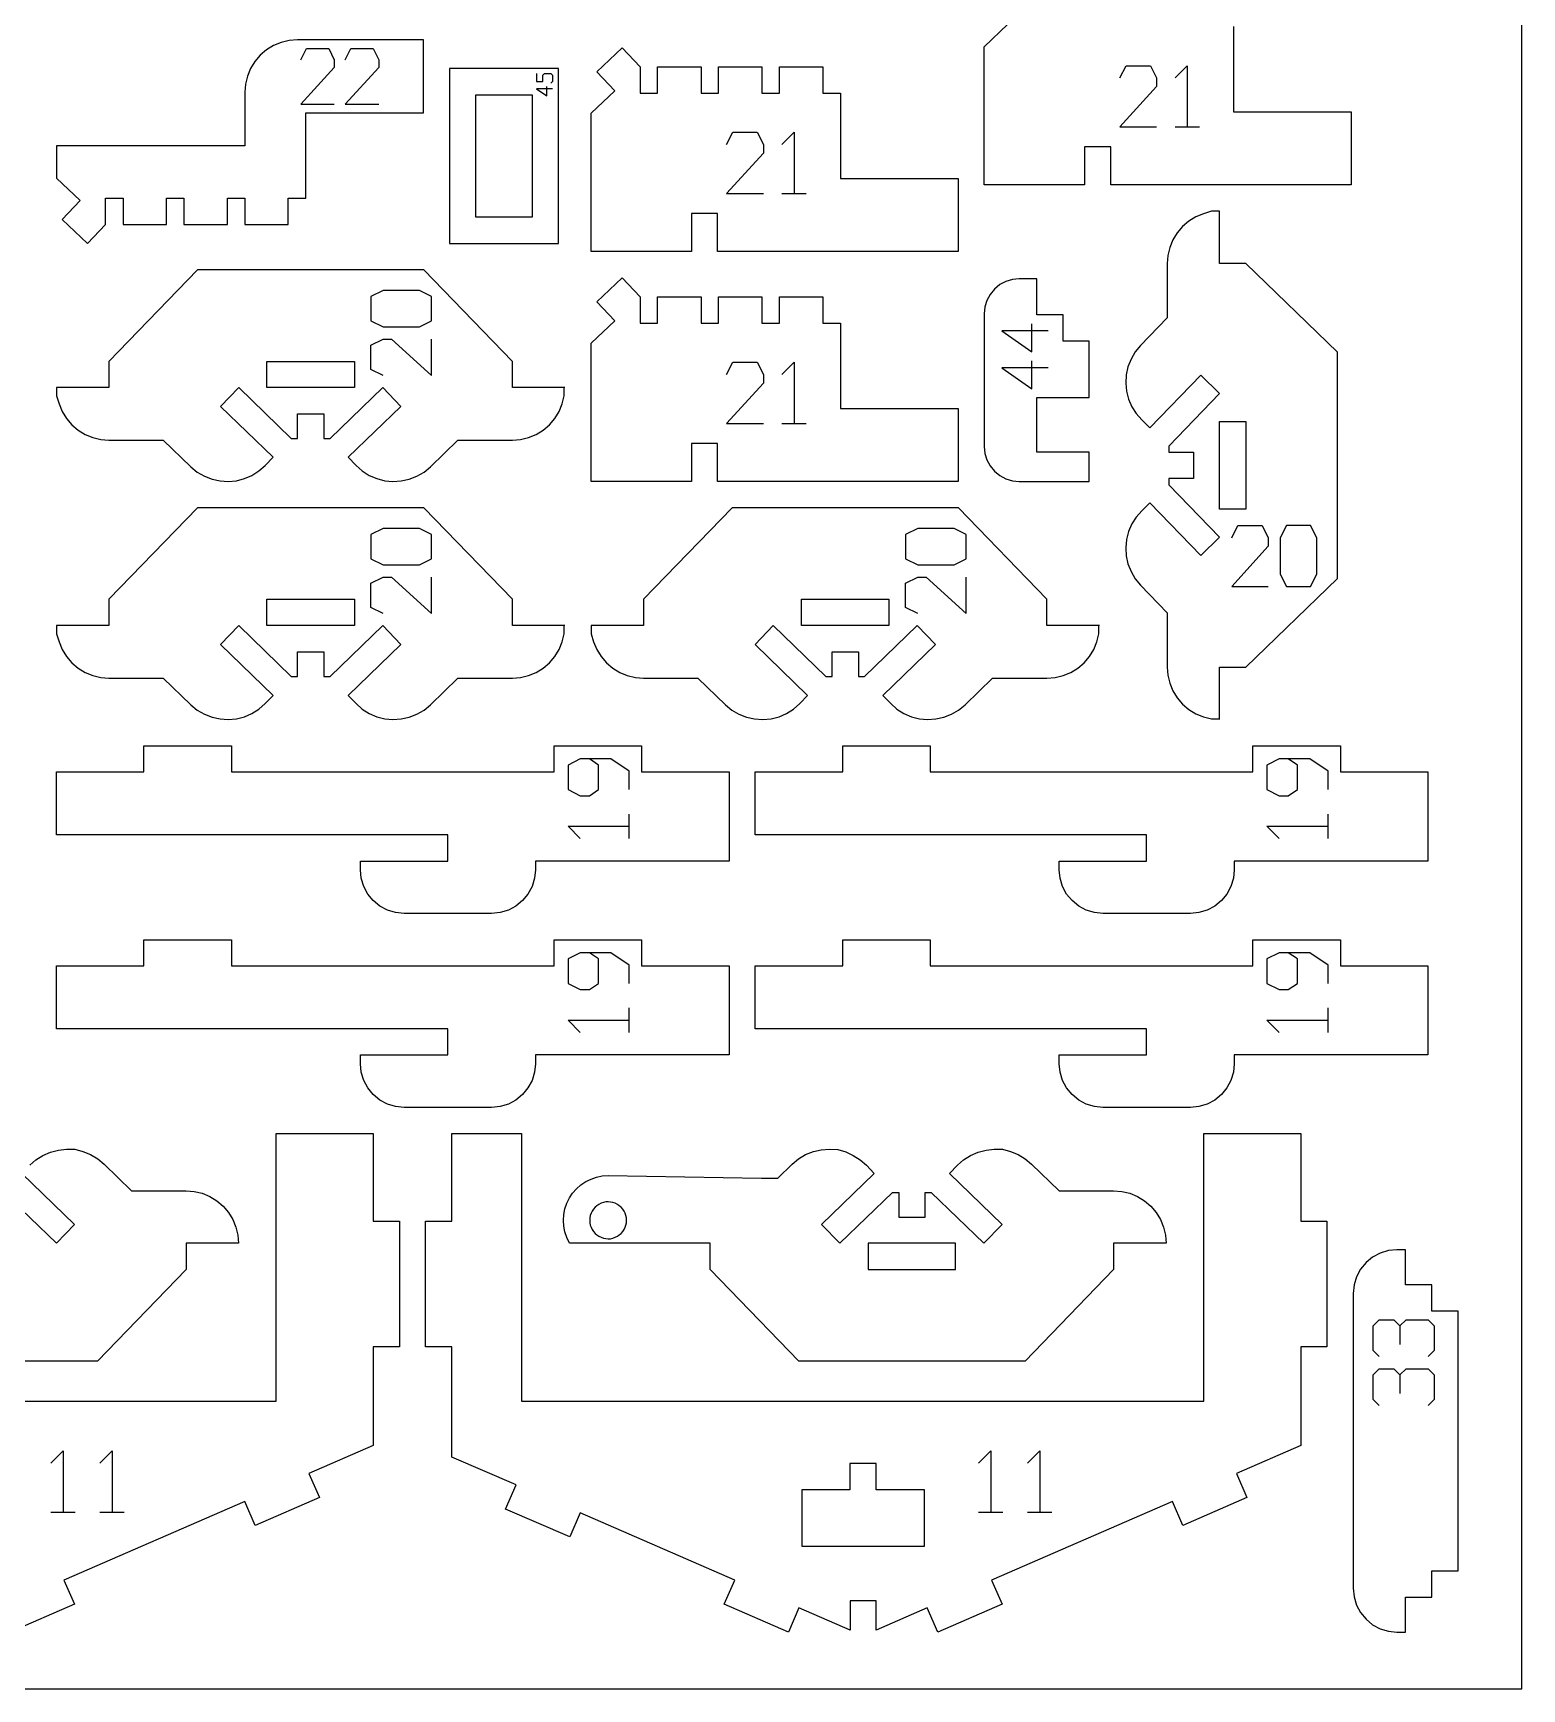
# Model space of a CAD drawing. Header units: millimetres. Extents: x 0 to 450, y 0 to 450.
# Drawn here: x 279.8 to 450, y 0 to 189.3 of the extents above; entities that cross this region are included whole.
import ezdxf

# ---------------------------------------------------------------- set-up
doc = ezdxf.new("R2010")
doc.units = ezdxf.units.MM
for name, color, linetype in [('CUT', 1, 'Continuous'), ('ENGRAVE', 5, 'Continuous'), ('SHEET', 8, 'Continuous')]:
    doc.layers.add(name, color=color, linetype=linetype)

msp = doc.modelspace()

# ---------------------------------------------------------------- linework, layer by layer
at = {"layer": 'CUT'}
for p, q in [((388.53, 187.75), (391.24, 190.32)), ((417.04, 190.07), (417.04, 180.31)), ((307.27, 187.89), (306.47, 187.4)), ((308.14, 188.25), (307.27, 187.89)), ((309.06, 188.47), (308.14, 188.25)), ((310, 188.55), (309.06, 188.47)), ((324.41, 188.55), (310, 188.55)), ((324.41, 180.18), (324.41, 188.55)), ((344.23, 184.88), (347.13, 187.63)), ((347.13, 187.63), (349.19, 185.45)), ((388.53, 171.95), (388.53, 187.75)), ((305.14, 186.07), (304.65, 185.27)), ((305.75, 186.79), (305.14, 186.07)), ((306.47, 187.4), (305.75, 186.79)), ((304.29, 184.4), (304.07, 183.48)), ((304.65, 185.27), (304.29, 184.4)), ((339.84, 185.26), (327.41, 185.26)), ((327.41, 185.26), (327.41, 165.25)), ((339.84, 165.25), (339.84, 185.26)), ((346.29, 182.7), (344.23, 184.88)), ((349.19, 185.45), (349.19, 182.45)), ((351.19, 182.45), (351.19, 185.45)), ((351.19, 185.45), (356.16, 185.45)), ((356.16, 185.45), (356.16, 182.45)), ((358.16, 182.45), (358.16, 185.45)), ((358.16, 185.45), (363.12, 185.45)), ((363.12, 185.45), (363.12, 182.45)), ((365.12, 182.45), (365.12, 185.45)), ((365.12, 185.45), (370.08, 185.45)), ((370.08, 185.45), (370.08, 182.45)), ((304.07, 183.48), (303.99, 182.55)), ((303.99, 182.55), (303.99, 176.43)), ((330.41, 182.25), (336.84, 182.25)), ((330.41, 168.25), (330.41, 182.25)), ((336.84, 182.25), (336.84, 168.25)), ((343.58, 180.14), (346.29, 182.7)), ((349.19, 182.45), (351.19, 182.45)), ((356.16, 182.45), (358.16, 182.45)), ((363.12, 182.45), (365.12, 182.45)), ((370.08, 182.45), (372.08, 182.45)), ((372.08, 182.45), (372.08, 172.7)), ((310.96, 180.18), (324.41, 180.18)), ((310.96, 170.43), (310.96, 180.18)), ((343.58, 164.34), (343.58, 180.14)), ((417.04, 180.31), (430.49, 180.31)), ((430.49, 180.31), (430.49, 171.95)), ((303.99, 176.43), (282.45, 176.43)), ((282.45, 176.43), (282.45, 172.74)), ((400.01, 176.31), (400.01, 171.95)), ((403.01, 176.31), (400.01, 176.31)), ((403.01, 171.95), (403.01, 176.31)), ((282.45, 172.74), (285.16, 170.18)), ((372.08, 172.7), (385.53, 172.7)), ((385.53, 172.7), (385.53, 164.34)), ((288.07, 170.43), (290.07, 170.43)), ((288.07, 167.43), (288.07, 170.43)), ((290.07, 170.43), (290.07, 167.43)), ((295.03, 170.43), (297.03, 170.43)), ((295.03, 167.43), (295.03, 170.43)), ((297.03, 170.43), (297.03, 167.43)), ((301.99, 170.43), (303.99, 170.43)), ((301.99, 167.43), (301.99, 170.43)), ((303.99, 170.43), (303.99, 167.43)), ((308.96, 170.43), (310.96, 170.43)), ((308.96, 167.43), (308.96, 170.43)), ((400.01, 171.95), (388.53, 171.95)), ((430.49, 171.95), (403.01, 171.95)), ((285.16, 170.18), (283.1, 168)), ((355.05, 168.7), (355.05, 164.34)), ((358.05, 168.7), (355.05, 168.7)), ((358.05, 164.34), (358.05, 168.7)), ((413.58, 168.66), (412.71, 168.3)), ((414.5, 168.95), (413.58, 168.66)), ((415.44, 168.95), (414.5, 168.95)), ((415.44, 162.95), (415.44, 168.95)), ((283.1, 168), (286.01, 165.25)), ((286.01, 165.25), (288.07, 167.43)), ((290.07, 167.43), (295.03, 167.43)), ((297.03, 167.43), (301.99, 167.43)), ((303.99, 167.43), (308.96, 167.43)), ((336.84, 168.25), (330.41, 168.25)), ((411.19, 167.19), (410.58, 166.48)), ((411.91, 167.8), (411.19, 167.19)), ((412.71, 168.3), (411.91, 167.8)), ((327.41, 165.25), (339.84, 165.25)), ((409.73, 164.8), (409.51, 163.89)), ((410.09, 165.67), (409.73, 164.8)), ((410.58, 166.48), (410.09, 165.67)), ((355.05, 164.34), (343.58, 164.34)), ((385.53, 164.34), (358.05, 164.34)), ((409.51, 163.89), (409.43, 162.95)), ((409.43, 162.95), (409.43, 156.74)), ((418.44, 162.95), (415.44, 162.95)), ((428.91, 152.83), (418.44, 162.95)), ((298.57, 162.25), (288.46, 151.78)), ((324.46, 162.25), (298.57, 162.25)), ((334.58, 151.78), (324.46, 162.25)), ((344.23, 158.59), (347.13, 161.34)), ((347.13, 161.34), (349.19, 159.16)), ((391, 160.91), (390.31, 160.55)), ((391.75, 161.14), (391, 160.91)), ((392.53, 161.22), (391.75, 161.14)), ((394.53, 161.22), (392.53, 161.22)), ((394.53, 157.08), (394.53, 161.22)), ((349.19, 159.16), (349.19, 156.15)), ((351.19, 156.15), (351.19, 159.16)), ((351.19, 159.16), (356.16, 159.16)), ((356.16, 159.16), (356.16, 156.15)), ((358.16, 156.15), (358.16, 159.16)), ((358.16, 159.16), (363.12, 159.16)), ((363.12, 159.16), (363.12, 156.15)), ((365.12, 156.15), (365.12, 159.16)), ((365.12, 159.16), (370.08, 159.16)), ((370.08, 159.16), (370.08, 156.15)), ((389.21, 159.44), (388.84, 158.75)), ((389.7, 160.05), (389.21, 159.44)), ((390.31, 160.55), (389.7, 160.05)), ((346.29, 156.41), (344.23, 158.59)), ((388.61, 158), (388.53, 157.22)), ((388.53, 157.22), (388.53, 142.04)), ((388.84, 158.75), (388.61, 158)), ((343.58, 153.84), (346.29, 156.41)), ((349.19, 156.15), (351.19, 156.15)), ((356.16, 156.15), (358.16, 156.15)), ((363.12, 156.15), (365.12, 156.15)), ((370.08, 156.15), (372.08, 156.15)), ((372.08, 156.15), (372.08, 146.4)), ((397.54, 157.08), (394.53, 157.08)), ((397.54, 154.08), (397.54, 157.08)), ((409.43, 156.74), (406.38, 153.58)), ((343.58, 138.04), (343.58, 153.84)), ((400.54, 154.08), (397.54, 154.08)), ((400.54, 147.65), (400.54, 154.08)), ((406.38, 153.58), (405.78, 152.85)), ((288.46, 151.78), (288.46, 148.78)), ((306.52, 151.78), (316.52, 151.78)), ((306.52, 148.78), (306.52, 151.78)), ((316.52, 151.78), (316.52, 148.78)), ((334.58, 148.78), (334.58, 151.78)), ((405.31, 152.04), (404.96, 151.16)), ((405.78, 152.85), (405.31, 152.04)), ((428.91, 126.95), (428.91, 152.83)), ((404.76, 150.24), (404.7, 149.3)), ((404.96, 151.16), (404.76, 150.24)), ((407.47, 144.19), (413.28, 150.2)), ((413.28, 150.2), (415.44, 148.12)), ((288.46, 148.78), (282.45, 148.78)), ((282.45, 148.78), (282.45, 147.84)), ((282.45, 147.84), (282.75, 146.92)), ((301.2, 146.62), (303.29, 148.78)), ((303.29, 148.78), (309.3, 142.96)), ((316.52, 148.78), (306.52, 148.78)), ((313.73, 142.96), (319.75, 148.78)), ((319.75, 148.78), (321.83, 146.62)), ((340.58, 148.78), (334.58, 148.78)), ((340.28, 146.92), (340.5, 147.84)), ((340.5, 147.84), (340.5, 148.78)), ((404.7, 149.3), (404.79, 148.37)), ((404.79, 148.37), (405.03, 147.45)), ((415.44, 148.12), (409.62, 142.1)), ((282.75, 146.92), (283.11, 146.05)), ((283.11, 146.05), (283.6, 145.25)), ((307.22, 140.81), (301.2, 146.62)), ((310.02, 145.78), (313.02, 145.78)), ((310.02, 142.96), (310.02, 145.78)), ((313.02, 145.78), (313.02, 142.96)), ((321.83, 146.62), (315.82, 140.81)), ((339.43, 145.25), (339.92, 146.05)), ((339.92, 146.05), (340.28, 146.92)), ((372.08, 146.4), (385.53, 146.4)), ((385.53, 146.4), (385.53, 138.04)), ((394.53, 147.65), (400.54, 147.65)), ((394.53, 141.39), (394.53, 147.65)), ((405.03, 147.45), (405.4, 146.59)), ((405.4, 146.59), (405.91, 145.8)), ((405.91, 145.8), (406.53, 145.09)), ((283.6, 145.25), (284.21, 144.53)), ((284.21, 144.53), (284.93, 143.92)), ((284.93, 143.92), (285.73, 143.43)), ((337.3, 143.43), (338.1, 143.92)), ((338.1, 143.92), (338.82, 144.53)), ((338.82, 144.53), (339.43, 145.25)), ((406.53, 145.09), (407.47, 144.19)), ((415.44, 134.89), (415.44, 144.89)), ((415.44, 144.89), (418.44, 144.89)), ((418.44, 144.89), (418.44, 134.89)), ((285.73, 143.43), (286.6, 143.07)), ((286.6, 143.07), (287.52, 142.85)), ((287.52, 142.85), (288.46, 142.77)), ((288.46, 142.77), (294.67, 142.77)), ((294.67, 142.77), (297.83, 139.72)), ((309.3, 142.96), (310.02, 142.96)), ((313.02, 142.96), (313.73, 142.96)), ((325.2, 139.72), (328.36, 142.77)), ((328.36, 142.77), (334.58, 142.77)), ((334.58, 142.77), (335.51, 142.85)), ((335.51, 142.85), (336.43, 143.07)), ((336.43, 143.07), (337.3, 143.43)), ((355.05, 142.4), (355.05, 138.04)), ((358.05, 142.4), (355.05, 142.4)), ((358.05, 138.04), (358.05, 142.4)), ((388.53, 142.04), (388.61, 141.26)), ((409.62, 142.1), (409.62, 141.39)), ((306.31, 139.87), (307.22, 140.81)), ((315.82, 140.81), (316.72, 139.87)), ((388.61, 141.26), (388.84, 140.51)), ((388.84, 140.51), (389.21, 139.82)), ((400.54, 141.39), (394.53, 141.39)), ((400.54, 138.04), (400.54, 141.39)), ((409.62, 141.39), (412.44, 141.39)), ((412.44, 141.39), (412.44, 138.39)), ((297.83, 139.72), (298.55, 139.12)), ((298.55, 139.12), (299.37, 138.65)), ((299.37, 138.65), (300.24, 138.3)), ((300.24, 138.3), (301.16, 138.1)), ((303.04, 138.13), (303.95, 138.37)), ((303.95, 138.37), (304.81, 138.74)), ((304.81, 138.74), (305.61, 139.25)), ((305.61, 139.25), (306.31, 139.87)), ((316.72, 139.87), (317.42, 139.25)), ((317.42, 139.25), (318.22, 138.74)), ((318.22, 138.74), (319.08, 138.37)), ((319.08, 138.37), (319.99, 138.13)), ((321.87, 138.1), (322.79, 138.3)), ((322.79, 138.3), (323.67, 138.65)), ((323.67, 138.65), (324.48, 139.12)), ((324.48, 139.12), (325.2, 139.72)), ((389.21, 139.82), (389.7, 139.21)), ((389.7, 139.21), (390.31, 138.71)), ((390.31, 138.71), (391, 138.34)), ((391, 138.34), (391.75, 138.12)), ((409.62, 138.39), (409.62, 137.67)), ((412.44, 138.39), (409.62, 138.39)), ((301.16, 138.1), (302.1, 138.04)), ((302.1, 138.04), (303.04, 138.13)), ((319.99, 138.13), (320.93, 138.04)), ((320.93, 138.04), (321.87, 138.1)), ((355.05, 138.04), (343.58, 138.04)), ((385.53, 138.04), (358.05, 138.04)), ((391.75, 138.12), (392.53, 138.04)), ((392.53, 138.04), (400.54, 138.04)), ((409.62, 137.67), (415.44, 131.66)), ((298.57, 135.04), (288.46, 124.57)), ((324.46, 135.04), (298.57, 135.04)), ((334.58, 124.57), (324.46, 135.04)), ((359.7, 135.04), (349.58, 124.57)), ((385.58, 135.04), (359.7, 135.04)), ((395.7, 124.57), (385.58, 135.04)), ((406.53, 134.69), (405.91, 133.98)), ((407.47, 135.59), (406.53, 134.69)), ((413.28, 129.57), (407.47, 135.59)), ((418.44, 134.89), (415.44, 134.89)), ((405.4, 133.19), (405.03, 132.32)), ((405.91, 133.98), (405.4, 133.19)), ((404.79, 131.41), (404.7, 130.47)), ((405.03, 132.32), (404.79, 131.41)), ((415.44, 131.66), (413.28, 129.57)), ((404.7, 130.47), (404.76, 129.53)), ((404.76, 129.53), (404.96, 128.61)), ((404.96, 128.61), (405.31, 127.74)), ((405.31, 127.74), (405.78, 126.93)), ((405.78, 126.93), (406.38, 126.2)), ((418.44, 116.83), (428.91, 126.95)), ((406.38, 126.2), (409.43, 123.04)), ((288.46, 124.57), (288.46, 121.56)), ((306.52, 124.57), (316.52, 124.57)), ((306.52, 121.56), (306.52, 124.57)), ((316.52, 124.57), (316.52, 121.56)), ((334.58, 121.56), (334.58, 124.57)), ((349.58, 124.57), (349.58, 121.56)), ((367.64, 124.57), (377.64, 124.57)), ((367.64, 121.56), (367.64, 124.57)), ((377.64, 124.57), (377.64, 121.56)), ((395.7, 121.56), (395.7, 124.57)), ((288.46, 121.56), (282.45, 121.56)), ((282.45, 121.56), (282.45, 120.63)), ((301.2, 119.41), (303.29, 121.56)), ((303.29, 121.56), (309.3, 115.75)), ((316.52, 121.56), (306.52, 121.56)), ((313.73, 115.75), (319.75, 121.56)), ((319.75, 121.56), (321.83, 119.41)), ((340.58, 121.56), (334.58, 121.56)), ((340.5, 120.63), (340.5, 121.56)), ((349.58, 121.56), (343.58, 121.56)), ((343.58, 121.56), (343.58, 120.63)), ((362.32, 119.41), (364.41, 121.56)), ((364.41, 121.56), (370.42, 115.75)), ((377.64, 121.56), (367.64, 121.56)), ((374.85, 115.75), (380.87, 121.56)), ((380.87, 121.56), (382.95, 119.41)), ((401.7, 121.56), (395.7, 121.56)), ((401.63, 120.63), (401.63, 121.56)), ((409.43, 123.04), (409.43, 116.83)), ((282.45, 120.63), (282.75, 119.71)), ((282.75, 119.71), (283.11, 118.84)), ((307.22, 113.59), (301.2, 119.41)), ((321.83, 119.41), (315.82, 113.59)), ((339.92, 118.84), (340.28, 119.71)), ((340.28, 119.71), (340.5, 120.63)), ((343.58, 120.63), (343.87, 119.71)), ((343.87, 119.71), (344.23, 118.84)), ((368.34, 113.59), (362.32, 119.41)), ((382.95, 119.41), (376.94, 113.59)), ((401.05, 118.84), (401.41, 119.71)), ((401.41, 119.71), (401.63, 120.63)), ((283.11, 118.84), (283.6, 118.04)), ((283.6, 118.04), (284.21, 117.32)), ((310.02, 118.56), (313.02, 118.56)), ((310.02, 115.75), (310.02, 118.56)), ((313.02, 118.56), (313.02, 115.75)), ((338.82, 117.32), (339.43, 118.04)), ((339.43, 118.04), (339.92, 118.84)), ((344.23, 118.84), (344.72, 118.04)), ((344.72, 118.04), (345.33, 117.32)), ((371.14, 118.56), (374.14, 118.56)), ((371.14, 115.75), (371.14, 118.56)), ((374.14, 118.56), (374.14, 115.75)), ((399.94, 117.32), (400.55, 118.04)), ((400.55, 118.04), (401.05, 118.84)), ((284.21, 117.32), (284.93, 116.71)), ((284.93, 116.71), (285.73, 116.22)), ((285.73, 116.22), (286.6, 115.86)), ((286.6, 115.86), (287.52, 115.64)), ((287.52, 115.64), (288.46, 115.56)), ((288.46, 115.56), (294.67, 115.56)), ((294.67, 115.56), (297.83, 112.51)), ((309.3, 115.75), (310.02, 115.75)), ((313.02, 115.75), (313.73, 115.75)), ((325.2, 112.51), (328.36, 115.56)), ((328.36, 115.56), (334.58, 115.56)), ((334.58, 115.56), (335.51, 115.64)), ((335.51, 115.64), (336.43, 115.86)), ((336.43, 115.86), (337.3, 116.22)), ((337.3, 116.22), (338.1, 116.71)), ((338.1, 116.71), (338.82, 117.32)), ((345.33, 117.32), (346.05, 116.71)), ((346.05, 116.71), (346.85, 116.22)), ((346.85, 116.22), (347.72, 115.86)), ((347.72, 115.86), (348.64, 115.64)), ((348.64, 115.64), (349.58, 115.56)), ((349.58, 115.56), (355.79, 115.56)), ((355.79, 115.56), (358.95, 112.51)), ((370.42, 115.75), (371.14, 115.75)), ((374.14, 115.75), (374.85, 115.75)), ((386.33, 112.51), (389.48, 115.56)), ((389.48, 115.56), (395.7, 115.56)), ((395.7, 115.56), (396.64, 115.64)), ((396.64, 115.64), (397.55, 115.86)), ((397.55, 115.86), (398.42, 116.22)), ((398.42, 116.22), (399.23, 116.71)), ((399.23, 116.71), (399.94, 117.32)), ((409.43, 116.83), (409.51, 115.89)), ((409.51, 115.89), (409.73, 114.97)), ((415.44, 110.83), (415.44, 116.83)), ((415.44, 116.83), (418.44, 116.83)), ((306.31, 112.66), (307.22, 113.59)), ((315.82, 113.59), (316.72, 112.66)), ((367.44, 112.66), (368.34, 113.59)), ((376.94, 113.59), (377.84, 112.66)), ((409.73, 114.97), (410.09, 114.1)), ((410.09, 114.1), (410.58, 113.3)), ((297.83, 112.51), (298.55, 111.91)), ((298.55, 111.91), (299.37, 111.43)), ((304.81, 111.53), (305.61, 112.03)), ((305.61, 112.03), (306.31, 112.66)), ((316.72, 112.66), (317.42, 112.03)), ((317.42, 112.03), (318.22, 111.53)), ((323.67, 111.43), (324.48, 111.91)), ((324.48, 111.91), (325.2, 112.51)), ((358.95, 112.51), (359.68, 111.91)), ((359.68, 111.91), (360.49, 111.43)), ((365.94, 111.53), (366.73, 112.03)), ((366.73, 112.03), (367.44, 112.66)), ((377.84, 112.66), (378.55, 112.03)), ((378.55, 112.03), (379.34, 111.53)), ((384.79, 111.43), (385.6, 111.91)), ((385.6, 111.91), (386.33, 112.51)), ((410.58, 113.3), (411.19, 112.59)), ((411.19, 112.59), (411.91, 111.97)), ((411.91, 111.97), (412.71, 111.48)), ((299.37, 111.43), (300.24, 111.09)), ((300.24, 111.09), (301.16, 110.89)), ((301.16, 110.89), (302.1, 110.83)), ((302.1, 110.83), (303.04, 110.92)), ((303.04, 110.92), (303.95, 111.15)), ((303.95, 111.15), (304.81, 111.53)), ((318.22, 111.53), (319.08, 111.15)), ((319.08, 111.15), (319.99, 110.92)), ((319.99, 110.92), (320.93, 110.83)), ((320.93, 110.83), (321.87, 110.89)), ((321.87, 110.89), (322.79, 111.09)), ((322.79, 111.09), (323.67, 111.43)), ((360.49, 111.43), (361.36, 111.09)), ((361.36, 111.09), (362.28, 110.89)), ((362.28, 110.89), (363.22, 110.83)), ((363.22, 110.83), (364.16, 110.92)), ((364.16, 110.92), (365.07, 111.15)), ((365.07, 111.15), (365.94, 111.53)), ((379.34, 111.53), (380.2, 111.15)), ((380.2, 111.15), (381.12, 110.92)), ((381.12, 110.92), (382.05, 110.83)), ((382.05, 110.83), (382.99, 110.89)), ((382.99, 110.89), (383.91, 111.09)), ((383.91, 111.09), (384.79, 111.43)), ((412.71, 111.48), (413.58, 111.12)), ((413.58, 111.12), (414.5, 110.9)), ((414.5, 110.9), (415.44, 110.9)), ((292.46, 104.83), (292.46, 107.83)), ((292.46, 107.83), (302.46, 107.83)), ((302.46, 107.83), (302.46, 104.83)), ((339.35, 104.83), (339.35, 107.83)), ((339.35, 107.83), (349.35, 107.83)), ((349.35, 107.83), (349.35, 104.83)), ((372.36, 104.83), (372.36, 107.83)), ((372.36, 107.83), (382.36, 107.83)), ((382.36, 107.83), (382.36, 104.83)), ((419.25, 104.83), (419.25, 107.83)), ((419.25, 107.83), (429.25, 107.83)), ((429.25, 107.83), (429.25, 104.83)), ((282.45, 97.65), (282.45, 104.83)), ((282.45, 104.83), (292.46, 104.83)), ((302.46, 104.83), (339.35, 104.83)), ((349.35, 104.83), (359.35, 104.83)), ((359.35, 104.83), (359.35, 94.65)), ((362.35, 97.65), (362.35, 104.83)), ((362.35, 104.83), (372.36, 104.83)), ((382.36, 104.83), (419.25, 104.83)), ((429.25, 104.83), (439.25, 104.83)), ((439.25, 104.83), (439.25, 94.65)), ((327.2, 97.65), (282.45, 97.65)), ((327.2, 94.65), (327.2, 97.65)), ((407.1, 97.65), (362.35, 97.65)), ((407.1, 94.65), (407.1, 97.65)), ((317.2, 93.65), (317.2, 94.65)), ((317.2, 94.65), (327.2, 94.65)), ((337.21, 94.65), (337.21, 93.65)), ((359.35, 94.65), (337.21, 94.65)), ((397.1, 93.65), (397.1, 94.65)), ((397.1, 94.65), (407.1, 94.65)), ((417.11, 94.65), (417.11, 93.65)), ((439.25, 94.65), (417.11, 94.65)), ((317.3, 92.68), (317.2, 93.65)), ((337.21, 93.65), (337.11, 92.68)), ((397.2, 92.68), (397.1, 93.65)), ((417.11, 93.65), (417.01, 92.68)), ((317.58, 91.74), (317.3, 92.68)), ((318.05, 90.87), (317.58, 91.74)), ((318.67, 90.12), (318.05, 90.87)), ((336.36, 90.87), (335.74, 90.12)), ((336.83, 91.74), (336.36, 90.87)), ((337.11, 92.68), (336.83, 91.74)), ((397.48, 91.74), (397.2, 92.68)), ((397.95, 90.87), (397.48, 91.74)), ((398.57, 90.12), (397.95, 90.87)), ((416.26, 90.87), (415.64, 90.12)), ((416.73, 91.74), (416.26, 90.87)), ((417.01, 92.68), (416.73, 91.74)), ((319.43, 89.49), (318.67, 90.12)), ((320.29, 89.03), (319.43, 89.49)), ((321.23, 88.75), (320.29, 89.03)), ((334.12, 89.03), (333.18, 88.75)), ((334.98, 89.49), (334.12, 89.03)), ((335.74, 90.12), (334.98, 89.49)), ((399.33, 89.49), (398.57, 90.12)), ((400.19, 89.03), (399.33, 89.49)), ((401.13, 88.75), (400.19, 89.03)), ((414.02, 89.03), (413.08, 88.75)), ((414.88, 89.49), (414.02, 89.03)), ((415.64, 90.12), (414.88, 89.49)), ((322.2, 88.65), (321.23, 88.75)), ((332.21, 88.65), (322.2, 88.65)), ((333.18, 88.75), (332.21, 88.65)), ((402.1, 88.65), (401.13, 88.75)), ((412.11, 88.65), (402.1, 88.65)), ((413.08, 88.75), (412.11, 88.65)), ((292.46, 82.65), (292.46, 85.65)), ((292.46, 85.65), (302.46, 85.65)), ((302.46, 85.65), (302.46, 82.65)), ((339.35, 82.65), (339.35, 85.65)), ((339.35, 85.65), (349.35, 85.65)), ((349.35, 85.65), (349.35, 82.65)), ((372.36, 82.65), (372.36, 85.65)), ((372.36, 85.65), (382.36, 85.65)), ((382.36, 85.65), (382.36, 82.65)), ((419.25, 82.65), (419.25, 85.65)), ((419.25, 85.65), (429.25, 85.65)), ((429.25, 85.65), (429.25, 82.65)), ((282.45, 75.48), (282.45, 82.65)), ((282.45, 82.65), (292.46, 82.65)), ((302.46, 82.65), (339.35, 82.65)), ((349.35, 82.65), (359.35, 82.65)), ((359.35, 82.65), (359.35, 72.48)), ((362.35, 75.48), (362.35, 82.65)), ((362.35, 82.65), (372.36, 82.65)), ((382.36, 82.65), (419.25, 82.65)), ((429.25, 82.65), (439.25, 82.65)), ((439.25, 82.65), (439.25, 72.48)), ((327.2, 75.48), (282.45, 75.48)), ((327.2, 72.48), (327.2, 75.48)), ((407.1, 75.48), (362.35, 75.48)), ((407.1, 72.48), (407.1, 75.48)), ((317.2, 71.48), (317.2, 72.48)), ((317.2, 72.48), (327.2, 72.48)), ((337.21, 72.48), (337.21, 71.48)), ((359.35, 72.48), (337.21, 72.48)), ((397.1, 71.48), (397.1, 72.48)), ((397.1, 72.48), (407.1, 72.48)), ((417.11, 72.48), (417.11, 71.48)), ((439.25, 72.48), (417.11, 72.48)), ((317.3, 70.5), (317.2, 71.48)), ((317.58, 69.56), (317.3, 70.5)), ((337.11, 70.5), (336.83, 69.56)), ((337.21, 71.48), (337.11, 70.5)), ((397.2, 70.5), (397.1, 71.48)), ((397.48, 69.56), (397.2, 70.5)), ((417.01, 70.5), (416.73, 69.56)), ((417.11, 71.48), (417.01, 70.5)), ((318.05, 68.7), (317.58, 69.56)), ((318.67, 67.94), (318.05, 68.7)), ((336.36, 68.7), (335.74, 67.94)), ((336.83, 69.56), (336.36, 68.7)), ((397.95, 68.7), (397.48, 69.56)), ((398.57, 67.94), (397.95, 68.7)), ((416.26, 68.7), (415.64, 67.94)), ((416.73, 69.56), (416.26, 68.7)), ((319.43, 67.32), (318.67, 67.94)), ((320.29, 66.86), (319.43, 67.32)), ((321.23, 66.57), (320.29, 66.86)), ((322.2, 66.48), (321.23, 66.57)), ((332.21, 66.48), (322.2, 66.48)), ((333.18, 66.57), (332.21, 66.48)), ((334.12, 66.86), (333.18, 66.57)), ((334.98, 67.32), (334.12, 66.86)), ((335.74, 67.94), (334.98, 67.32)), ((399.33, 67.32), (398.57, 67.94)), ((400.19, 66.86), (399.33, 67.32)), ((401.13, 66.57), (400.19, 66.86)), ((402.1, 66.48), (401.13, 66.57)), ((412.11, 66.48), (402.1, 66.48)), ((413.08, 66.57), (412.11, 66.48)), ((414.02, 66.86), (413.08, 66.57)), ((414.88, 67.32), (414.02, 66.86)), ((415.64, 67.94), (414.88, 67.32)), ((307.57, 32.89), (307.57, 63.48)), ((307.57, 63.48), (318.66, 63.48)), ((318.66, 63.48), (318.66, 53.47)), ((327.66, 53.47), (327.66, 63.48)), ((327.66, 63.48), (335.63, 63.48)), ((335.63, 63.48), (335.63, 32.89)), ((413.62, 32.89), (413.62, 63.48)), ((413.62, 63.48), (424.71, 63.48)), ((424.71, 63.48), (424.71, 53.47)), ((280.11, 60.48), (280.91, 60.99)), ((280.91, 60.99), (281.77, 61.36)), ((281.77, 61.36), (282.68, 61.6)), ((282.68, 61.6), (283.62, 61.69)), ((283.62, 61.69), (284.56, 61.69)), ((284.56, 61.69), (285.48, 61.43)), ((285.48, 61.43), (286.36, 61.08)), ((286.36, 61.08), (287.17, 60.6)), ((287.17, 60.6), (287.89, 60)), ((366.57, 60), (367.3, 60.6)), ((367.3, 60.6), (368.11, 61.08)), ((368.11, 61.08), (368.99, 61.43)), ((368.99, 61.43), (369.9, 61.63)), ((369.9, 61.63), (370.84, 61.69)), ((370.84, 61.69), (371.78, 61.65)), ((371.78, 61.65), (372.69, 61.4)), ((372.69, 61.4), (373.56, 60.99)), ((373.56, 60.99), (374.35, 60.48)), ((386.17, 60.48), (386.96, 60.99)), ((386.96, 60.99), (387.82, 61.36)), ((387.82, 61.36), (388.74, 61.6)), ((388.74, 61.6), (389.67, 61.69)), ((389.67, 61.69), (390.61, 61.69)), ((390.61, 61.69), (391.53, 61.43)), ((391.53, 61.43), (392.41, 61.08)), ((392.41, 61.08), (393.22, 60.6)), ((393.22, 60.6), (393.95, 60)), ((284.52, 53.11), (278.51, 58.92)), ((279.41, 59.86), (280.11, 60.48)), ((287.89, 60), (291.05, 56.95)), ((364.92, 58.41), (366.57, 60)), ((375.96, 58.92), (369.94, 53.11)), ((374.35, 60.48), (375.06, 59.86)), ((375.06, 59.86), (375.96, 58.92)), ((384.56, 58.92), (385.46, 59.86)), ((390.57, 53.11), (384.56, 58.92)), ((385.46, 59.86), (386.17, 60.48)), ((393.95, 60), (397.11, 56.95)), ((291.05, 56.95), (297.27, 56.95)), ((297.27, 56.95), (298.2, 56.88)), ((298.2, 56.88), (299.12, 56.66)), ((341.47, 56.68), (341.91, 57.19)), ((341.91, 57.19), (342.41, 57.63)), ((342.41, 57.63), (342.97, 58)), ((342.97, 58), (343.57, 58.29)), ((343.57, 58.29), (344.2, 58.51)), ((344.2, 58.51), (344.86, 58.64)), ((344.86, 58.64), (345.52, 58.68)), ((345.52, 58.68), (363.07, 58.41)), ((363.07, 58.41), (364.92, 58.41)), ((397.11, 56.95), (403.32, 56.95)), ((403.32, 56.95), (404.26, 56.88)), ((404.26, 56.88), (405.17, 56.66)), ((276.42, 56.76), (282.44, 50.95)), ((299.12, 56.66), (299.99, 56.3)), ((299.99, 56.3), (300.79, 55.81)), ((300.79, 55.81), (301.51, 55.19)), ((301.51, 55.19), (302.12, 54.48)), ((340.59, 54.89), (340.8, 55.53)), ((340.8, 55.53), (341.1, 56.13)), ((341.1, 56.13), (341.47, 56.68)), ((344.04, 55.06), (343.86, 54.85)), ((344.24, 55.24), (344.04, 55.06)), ((344.47, 55.39), (344.24, 55.24)), ((344.72, 55.52), (344.47, 55.39)), ((344.98, 55.6), (344.72, 55.52)), ((345.25, 55.68), (344.98, 55.6)), ((345.52, 55.68), (345.25, 55.68)), ((345.8, 55.66), (345.52, 55.68)), ((346.07, 55.6), (345.8, 55.66)), ((346.33, 55.52), (346.07, 55.6)), ((346.58, 55.39), (346.33, 55.52)), ((346.8, 55.24), (346.58, 55.39)), ((347.01, 55.06), (346.8, 55.24)), ((347.19, 54.85), (347.01, 55.06)), ((372.03, 50.95), (378.04, 56.76)), ((378.04, 56.76), (378.76, 56.76)), ((378.76, 56.76), (378.76, 53.95)), ((381.76, 53.95), (381.76, 56.76)), ((381.76, 56.76), (382.47, 56.76)), ((382.47, 56.76), (388.49, 50.95)), ((405.17, 56.66), (406.04, 56.3)), ((406.04, 56.3), (406.85, 55.81)), ((406.85, 55.81), (407.56, 55.19)), ((407.56, 55.19), (408.17, 54.48)), ((282.44, 50.95), (284.52, 53.11)), ((302.12, 54.48), (302.61, 53.67)), ((302.61, 53.67), (302.97, 52.8)), ((318.66, 53.47), (321.66, 53.47)), ((321.66, 53.47), (321.66, 39.12)), ((324.66, 39.12), (324.66, 53.47)), ((324.66, 53.47), (327.66, 53.47)), ((340.41, 53.57), (340.46, 54.24)), ((340.46, 52.91), (340.41, 53.57)), ((340.46, 54.24), (340.59, 54.89)), ((343.44, 53.85), (343.42, 53.57)), ((343.42, 53.57), (343.44, 53.3)), ((343.49, 54.12), (343.44, 53.85)), ((343.44, 53.3), (343.49, 53.03)), ((343.58, 54.38), (343.49, 54.12)), ((343.49, 53.03), (343.58, 52.77)), ((343.7, 54.62), (343.58, 54.38)), ((343.86, 54.85), (343.7, 54.62)), ((347.35, 54.62), (347.19, 54.85)), ((347.47, 54.38), (347.35, 54.62)), ((347.56, 54.12), (347.47, 54.38)), ((347.47, 52.77), (347.56, 53.03)), ((347.61, 53.85), (347.56, 54.12)), ((347.56, 53.03), (347.61, 53.3)), ((347.63, 53.57), (347.61, 53.85)), ((347.61, 53.3), (347.63, 53.57)), ((369.94, 53.11), (372.03, 50.95)), ((378.76, 53.95), (381.76, 53.95)), ((388.49, 50.95), (390.57, 53.11)), ((408.17, 54.48), (408.67, 53.67)), ((408.67, 53.67), (409.03, 52.8)), ((424.71, 53.47), (427.71, 53.47)), ((427.71, 53.47), (427.71, 39.12)), ((302.97, 52.8), (303.19, 51.89)), ((303.19, 51.89), (303.27, 50.95)), ((340.59, 52.25), (340.46, 52.91)), ((340.8, 51.62), (340.59, 52.25)), ((341.1, 50.95), (340.8, 51.62)), ((343.58, 52.77), (343.7, 52.52)), ((343.7, 52.52), (343.86, 52.29)), ((343.86, 52.29), (344.04, 52.08)), ((344.04, 52.08), (344.24, 51.9)), ((344.24, 51.9), (344.47, 51.75)), ((344.47, 51.75), (344.72, 51.63)), ((344.72, 51.63), (344.98, 51.54)), ((344.98, 51.54), (345.25, 51.49)), ((345.25, 51.49), (345.52, 51.47)), ((345.52, 51.47), (345.8, 51.47)), ((345.8, 51.47), (346.06, 51.52)), ((346.06, 51.52), (346.33, 51.63)), ((346.33, 51.63), (346.58, 51.75)), ((346.58, 51.75), (346.8, 51.9)), ((346.8, 51.9), (347.01, 52.08)), ((347.01, 52.08), (347.19, 52.29)), ((347.19, 52.29), (347.35, 52.52)), ((347.35, 52.52), (347.47, 52.77)), ((409.03, 52.8), (409.25, 51.89)), ((409.25, 51.89), (409.32, 50.95)), ((297.27, 50.95), (297.27, 47.95)), ((303.27, 50.95), (297.27, 50.95)), ((341.14, 50.95), (341.1, 50.95)), ((357.2, 50.95), (341.14, 50.95)), ((357.2, 47.95), (357.2, 50.95)), ((375.26, 50.95), (375.26, 47.95)), ((385.26, 50.95), (375.26, 50.95)), ((385.26, 47.95), (385.26, 50.95)), ((403.32, 50.95), (403.32, 47.95)), ((409.32, 50.95), (403.32, 50.95)), ((432.93, 49.36), (432.18, 48.74)), ((433.8, 49.82), (432.93, 49.36)), ((434.74, 50.11), (433.8, 49.82)), ((435.71, 50.2), (434.74, 50.11)), ((436.71, 50.2), (435.71, 50.2)), ((436.71, 46.2), (436.71, 50.2)), ((297.27, 47.95), (287.15, 37.48)), ((367.32, 37.48), (357.2, 47.95)), ((375.26, 47.95), (385.26, 47.95)), ((403.32, 47.95), (393.2, 37.48)), ((431.56, 47.98), (431.09, 47.12)), ((432.18, 48.74), (431.56, 47.98)), ((430.81, 46.18), (430.71, 45.2)), ((431.09, 47.12), (430.81, 46.18)), ((439.71, 46.2), (436.71, 46.2)), ((439.71, 43.2), (439.71, 46.2)), ((430.71, 45.2), (430.71, 11.5)), ((442.71, 43.2), (439.71, 43.2)), ((442.71, 13.5), (442.71, 43.2)), ((318.66, 39.12), (318.66, 27.81)), ((321.66, 39.12), (318.66, 39.12)), ((327.66, 39.12), (324.66, 39.12)), ((327.66, 26.51), (327.66, 39.12)), ((424.71, 39.12), (424.71, 27.81)), ((427.71, 39.12), (424.71, 39.12)), ((287.15, 37.48), (261.26, 37.48)), ((393.2, 37.48), (367.32, 37.48)), ((229.58, 32.89), (307.57, 32.89)), ((335.63, 32.89), (413.62, 32.89)), ((318.66, 27.81), (311.32, 24.62)), ((335, 23.32), (327.66, 26.51)), ((424.71, 27.81), (417.37, 24.62)), ((311.32, 24.62), (312.52, 21.87)), ((373.18, 25.76), (373.18, 22.76)), ((376.19, 25.76), (373.18, 25.76)), ((376.19, 22.76), (376.19, 25.76)), ((417.37, 24.62), (418.57, 21.87)), ((333.8, 20.56), (335, 23.32)), ((367.68, 22.76), (367.68, 16.33)), ((373.18, 22.76), (367.68, 22.76)), ((381.69, 22.76), (376.19, 22.76)), ((381.69, 16.33), (381.69, 22.76)), ((303.98, 21.43), (283.31, 12.44)), ((305.18, 18.68), (303.98, 21.43)), ((312.52, 21.87), (305.18, 18.68)), ((410.04, 21.43), (389.36, 12.44)), ((411.23, 18.68), (410.04, 21.43)), ((418.57, 21.87), (411.23, 18.68)), ((341.14, 17.37), (333.8, 20.56)), ((342.34, 20.13), (341.14, 17.37)), ((360.01, 12.44), (342.34, 20.13)), ((367.68, 16.33), (381.69, 16.33)), ((439.71, 10.5), (439.71, 13.5)), ((439.71, 13.5), (442.71, 13.5)), ((283.31, 12.44), (284.5, 9.69)), ((358.81, 9.69), (360.01, 12.44)), ((389.36, 12.44), (390.56, 9.69)), ((430.71, 11.5), (430.81, 10.53)), ((284.5, 9.69), (277.17, 6.5)), ((366.15, 6.5), (358.81, 9.69)), ((373.19, 10.06), (373.19, 6.71)), ((376.19, 10.06), (373.19, 10.06)), ((376.19, 6.71), (376.19, 10.06)), ((390.56, 9.69), (383.22, 6.5)), ((430.81, 10.53), (431.09, 9.59)), ((431.09, 9.59), (431.56, 8.72)), ((436.71, 6.5), (436.71, 10.5)), ((436.71, 10.5), (439.71, 10.5)), ((367.35, 9.25), (366.15, 6.5)), ((373.19, 6.71), (367.35, 9.25)), ((382.02, 9.25), (376.19, 6.71)), ((383.22, 6.5), (382.02, 9.25)), ((431.56, 8.72), (432.18, 7.96)), ((432.18, 7.96), (432.93, 7.34)), ((432.93, 7.34), (433.8, 6.88)), ((433.8, 6.88), (434.74, 6.6)), ((434.74, 6.6), (435.71, 6.5)), ((435.71, 6.5), (436.71, 6.5))]:
    msp.add_line(p, q, dxfattribs=at)
at = {"layer": 'ENGRAVE'}
for p, q in [((310.4, 186.27), (311.03, 187.54)), ((311.03, 187.54), (313.58, 187.54)), ((313.58, 187.54), (314.21, 186.27)), ((315.48, 186.27), (316.12, 187.54)), ((316.12, 187.54), (318.66, 187.54)), ((318.66, 187.54), (319.3, 186.27)), ((314.21, 186.27), (314.21, 185.38)), ((319.3, 186.27), (319.3, 185.38)), ((404.04, 184.18), (404.74, 185.58)), ((404.74, 185.58), (407.54, 185.58)), ((407.54, 185.58), (408.24, 184.18)), ((410.34, 184.18), (411.74, 185.58)), ((411.74, 185.58), (411.74, 178.58)), ((314.21, 185.38), (310.4, 181.18)), ((319.3, 185.38), (315.48, 181.18)), ((337.34, 184.68), (337.34, 183.76)), ((337.34, 183.76), (338.07, 183.76)), ((338.07, 184.5), (338.25, 184.68)), ((338.07, 183.76), (338.07, 184.5)), ((338.25, 184.68), (338.99, 184.68)), ((338.99, 184.68), (339.17, 184.5)), ((339.17, 183.76), (338.99, 183.58)), ((339.17, 184.5), (339.17, 183.76)), ((408.24, 184.18), (408.24, 183.2)), ((339.17, 182.94), (337.34, 182.94)), ((337.34, 182.94), (338.53, 182.12)), ((338.53, 182.12), (338.53, 183.21)), ((408.24, 183.2), (404.04, 178.58)), ((310.4, 181.18), (314.21, 181.18)), ((315.48, 181.18), (319.3, 181.18)), ((359.08, 176.57), (359.78, 177.97)), ((359.78, 177.97), (362.58, 177.97)), ((362.58, 177.97), (363.28, 176.57)), ((365.38, 176.57), (366.78, 177.97)), ((366.78, 177.97), (366.78, 170.97)), ((404.04, 178.58), (408.24, 178.58)), ((410.34, 178.58), (413.14, 178.58)), ((363.28, 176.57), (363.28, 175.59)), ((363.28, 175.59), (359.08, 170.97)), ((359.08, 170.97), (363.28, 170.97)), ((365.38, 170.97), (368.18, 170.97)), ((319.8, 159.89), (318.41, 159.19)), ((318.41, 159.19), (318.41, 156.41)), ((323.96, 159.89), (319.8, 159.89)), ((325.35, 159.19), (323.96, 159.89)), ((325.35, 156.41), (325.35, 159.19)), ((318.41, 156.41), (319.8, 155.72)), ((319.8, 155.72), (323.96, 155.72)), ((323.96, 155.72), (325.35, 156.41)), ((395.82, 155.26), (390.54, 155.26)), ((390.54, 155.26), (393.97, 152.88)), ((393.97, 152.88), (393.97, 156.05)), ((318.41, 153.64), (319.8, 154.33)), ((318.41, 150.86), (318.41, 153.64)), ((319.8, 154.33), (320.77, 154.33)), ((320.77, 154.33), (325.35, 150.16)), ((325.35, 150.16), (325.35, 154.33)), ((359.08, 150.27), (359.78, 151.67)), ((359.78, 151.67), (362.58, 151.67)), ((362.58, 151.67), (363.28, 150.27)), ((365.38, 150.27), (366.78, 151.67)), ((366.78, 151.67), (366.78, 144.67)), ((393.97, 148.65), (393.97, 151.82)), ((319.8, 150.16), (318.41, 150.86)), ((363.28, 150.27), (363.28, 149.29)), ((395.82, 151.03), (390.54, 151.03)), ((390.54, 151.03), (393.97, 148.65)), ((363.28, 149.29), (359.08, 144.67)), ((359.08, 144.67), (363.28, 144.67)), ((365.38, 144.67), (368.18, 144.67)), ((319.8, 132.67), (318.41, 131.98)), ((323.96, 132.67), (319.8, 132.67)), ((325.35, 131.98), (323.96, 132.67)), ((380.92, 132.67), (379.53, 131.98)), ((385.09, 132.67), (380.92, 132.67)), ((386.48, 131.98), (385.09, 132.67)), ((416.82, 131.61), (417.52, 133)), ((417.52, 133), (420.29, 133)), ((420.29, 133), (420.99, 131.61)), ((423.07, 133), (422.38, 131.61)), ((425.85, 133), (423.07, 133)), ((426.55, 131.61), (425.85, 133)), ((318.41, 131.98), (318.41, 129.2)), ((325.35, 129.2), (325.35, 131.98)), ((379.53, 131.98), (379.53, 129.2)), ((386.48, 129.2), (386.48, 131.98)), ((420.99, 130.64), (416.82, 126.05)), ((420.99, 131.61), (420.99, 130.64)), ((422.38, 131.61), (422.38, 127.44)), ((426.55, 127.44), (426.55, 131.61)), ((318.41, 129.2), (319.8, 128.51)), ((323.96, 128.51), (325.35, 129.2)), ((379.53, 129.2), (380.92, 128.51)), ((385.09, 128.51), (386.48, 129.2)), ((318.41, 126.42), (319.8, 127.12)), ((319.8, 128.51), (323.96, 128.51)), ((319.8, 127.12), (320.77, 127.12)), ((320.77, 127.12), (325.35, 122.95)), ((325.35, 122.95), (325.35, 127.12)), ((379.53, 126.42), (380.92, 127.12)), ((380.92, 128.51), (385.09, 128.51)), ((380.92, 127.12), (381.89, 127.12)), ((381.89, 127.12), (386.48, 122.95)), ((386.48, 122.95), (386.48, 127.12)), ((422.38, 127.44), (423.07, 126.05)), ((425.85, 126.05), (426.55, 127.44)), ((318.41, 123.65), (318.41, 126.42)), ((379.53, 123.65), (379.53, 126.42)), ((416.82, 126.05), (420.99, 126.05)), ((423.07, 126.05), (425.85, 126.05)), ((319.8, 122.95), (318.41, 123.65)), ((380.92, 122.95), (379.53, 123.65)), ((342.34, 106.32), (340.94, 105.62)), ((345.84, 106.32), (342.34, 106.32)), ((344.44, 105.62), (343.39, 106.32)), ((347.94, 104.92), (345.84, 106.32)), ((422.24, 106.32), (420.84, 105.62)), ((425.74, 106.32), (422.24, 106.32)), ((424.34, 105.62), (423.29, 106.32)), ((427.84, 104.92), (425.74, 106.32)), ((340.94, 105.62), (340.94, 102.82)), ((344.44, 102.82), (344.44, 105.62)), ((347.94, 102.82), (347.94, 104.92)), ((420.84, 105.62), (420.84, 102.82)), ((424.34, 102.82), (424.34, 105.62)), ((427.84, 102.82), (427.84, 104.92)), ((340.94, 102.82), (342.34, 102.12)), ((343.39, 102.12), (344.44, 102.82)), ((420.84, 102.82), (422.24, 102.12)), ((423.29, 102.12), (424.34, 102.82)), ((342.34, 102.12), (343.39, 102.12)), ((422.24, 102.12), (423.29, 102.12)), ((342.34, 97.22), (340.94, 98.62)), ((340.94, 98.62), (347.94, 98.62)), ((347.94, 97.22), (347.94, 100.02)), ((422.24, 97.22), (420.84, 98.62)), ((420.84, 98.62), (427.84, 98.62)), ((427.84, 97.22), (427.84, 100.02)), ((342.34, 84.15), (340.94, 83.45)), ((340.94, 83.45), (340.94, 80.65)), ((345.84, 84.15), (342.34, 84.15)), ((344.44, 83.45), (343.39, 84.15)), ((344.44, 80.65), (344.44, 83.45)), ((347.94, 82.75), (345.84, 84.15)), ((422.24, 84.15), (420.84, 83.45)), ((420.84, 83.45), (420.84, 80.65)), ((425.74, 84.15), (422.24, 84.15)), ((424.34, 83.45), (423.29, 84.15)), ((424.34, 80.65), (424.34, 83.45)), ((427.84, 82.75), (425.74, 84.15)), ((347.94, 80.65), (347.94, 82.75)), ((427.84, 80.65), (427.84, 82.75)), ((340.94, 80.65), (342.34, 79.95)), ((342.34, 79.95), (343.39, 79.95)), ((343.39, 79.95), (344.44, 80.65)), ((420.84, 80.65), (422.24, 79.95)), ((422.24, 79.95), (423.29, 79.95)), ((423.29, 79.95), (424.34, 80.65)), ((347.94, 75.05), (347.94, 77.85)), ((427.84, 75.05), (427.84, 77.85)), ((342.34, 75.05), (340.94, 76.45)), ((340.94, 76.45), (347.94, 76.45)), ((422.24, 75.05), (420.84, 76.45)), ((420.84, 76.45), (427.84, 76.45)), ((432.98, 41.49), (433.68, 42.19)), ((433.68, 42.19), (435.36, 42.19)), ((435.36, 42.19), (436.06, 41.49)), ((436.06, 41.49), (436.76, 42.19)), ((436.76, 42.19), (439.28, 42.19)), ((439.28, 42.19), (439.98, 41.49)), ((432.98, 38.69), (432.98, 41.49)), ((436.06, 41.49), (436.06, 39.39)), ((439.98, 41.49), (439.98, 38.69)), ((433.68, 37.99), (432.98, 38.69)), ((439.98, 38.69), (439.28, 37.99)), ((432.98, 35.89), (433.68, 36.59)), ((433.68, 36.59), (435.36, 36.59)), ((435.36, 36.59), (436.06, 35.89)), ((436.06, 35.89), (436.76, 36.59)), ((436.76, 36.59), (439.28, 36.59)), ((439.28, 36.59), (439.98, 35.89)), ((432.98, 33.09), (432.98, 35.89)), ((436.06, 35.89), (436.06, 33.79)), ((439.98, 35.89), (439.98, 33.09)), ((433.68, 32.39), (432.98, 33.09)), ((439.98, 33.09), (439.28, 32.39)), ((281.81, 25.8), (283.21, 27.2)), ((283.21, 27.2), (283.21, 20.2)), ((287.41, 25.8), (288.81, 27.2)), ((288.81, 27.2), (288.81, 20.2)), ((387.87, 25.8), (389.27, 27.2)), ((389.27, 27.2), (389.27, 20.2)), ((393.47, 25.8), (394.87, 27.2)), ((394.87, 27.2), (394.87, 20.2)), ((281.81, 20.2), (284.61, 20.2)), ((287.41, 20.2), (290.21, 20.2)), ((387.87, 20.2), (390.67, 20.2)), ((393.47, 20.2), (396.27, 20.2))]:
    msp.add_line(p, q, dxfattribs=at)
at = {"layer": 'SHEET'}
for p, q in [((450, 0), (450, 450)), ((0, 0), (450, 0))]:
    msp.add_line(p, q, dxfattribs=at)

doc.saveas('drawing.dxf')
